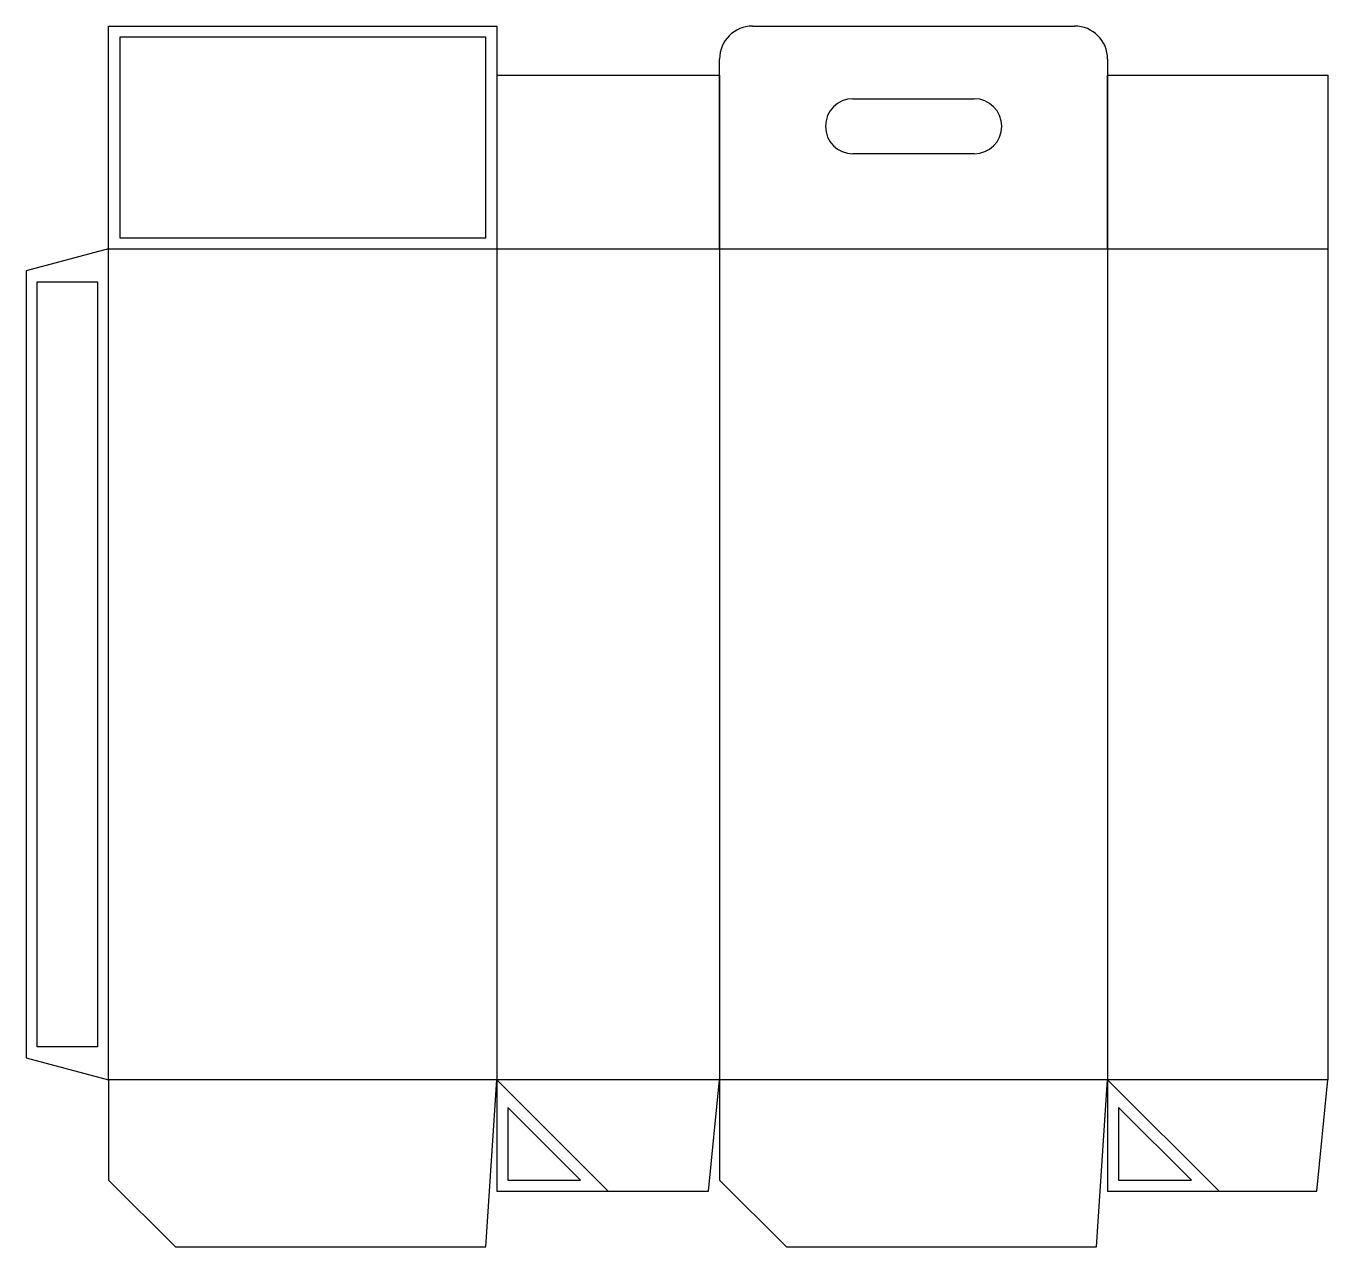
# Model space of a CAD drawing. Header units: millimetres. Extents: x 0 to 236, y 0 to 222.
import ezdxf

# ---------------------------------------------------------------- set-up
doc = ezdxf.new("R2010")
doc.units = ezdxf.units.MM
for name, color, linetype in [('CREASE', 5, 'CONTINUOUS'), ('CUT', 1, 'CONTINUOUS'), ('GLUE', 2, 'CONTINUOUS')]:
    doc.layers.add(name, color=color, linetype=linetype)

msp = doc.modelspace()

# ---------------------------------------------------------------- linework, layer by layer
at = {"layer": 'CREASE'}
for p, q in [((15, 30.337), (15, 181.238)), ((15, 181.238), (85.45, 181.238)), ((85.45, 181.238), (85.45, 30.337)), ((85.45, 181.238), (125.9, 181.238)), ((125.9, 181.238), (125.9, 30.337)), ((125.9, 181.238), (196.35, 181.238)), ((196.35, 181.238), (196.35, 30.337)), ((196.35, 181.238), (236.35, 181.238)), ((85.45, 30.337), (15, 30.337)), ((125.9, 30.337), (85.45, 30.337)), ((85.45, 30.337), (105.675, 10.113)), ((196.35, 30.337), (125.9, 30.337)), ((236.35, 30.337), (196.35, 30.337)), ((196.35, 30.337), (216.575, 10.113))]:
    msp.add_line(p, q, dxfattribs=at)
at = {"layer": 'CUT'}
for p, q in [((15, 181.238), (15, 221.688)), ((15, 221.688), (85.45, 221.688)), ((85.45, 221.688), (85.45, 212.738)), ((131.9, 221.688), (190.35, 221.688)), ((125.9, 181.238), (125.9, 215.688)), ((196.35, 215.688), (196.35, 181.238)), ((85.45, 212.738), (85.45, 181.238)), ((85.45, 212.738), (125.9, 212.738)), ((125.9, 212.738), (125.9, 181.238)), ((196.35, 181.238), (196.35, 212.738)), ((196.35, 212.738), (236.35, 212.738)), ((236.35, 212.738), (236.35, 181.238)), ((150.125, 208.485), (172.125, 208.485)), ((172.125, 198.485), (150.125, 198.485)), ((15, 181.238), (0, 177.218)), ((236.35, 181.238), (236.35, 30.337)), ((0, 177.218), (0, 34.357)), ((0, 34.357), (15, 30.337)), ((15, 30.337), (15, 12.135)), ((83.45, 0), (85.45, 30.337)), ((85.45, 30.337), (85.45, 10.113)), ((123.9, 10.113), (125.9, 30.337)), ((125.9, 30.337), (125.9, 12.135)), ((194.35, 0), (196.35, 30.337)), ((196.35, 30.337), (196.35, 10.113)), ((234.35, 10.113), (236.35, 30.337)), ((15, 12.135), (27.135, 0)), ((125.9, 12.135), (138.035, 0)), ((85.45, 10.113), (123.9, 10.113)), ((196.35, 10.113), (234.35, 10.113)), ((27.135, 0), (83.45, 0)), ((138.035, 0), (194.35, 0))]:
    msp.add_line(p, q, dxfattribs=at)
for centre, radius, start, end in [((131.9, 215.688), 6, 90, 180), ((190.35, 215.688), 6, 0, 90), ((150.125, 203.485), 5, 90, 180), ((172.125, 203.485), 5, 0, 90), ((150.125, 203.485), 5, 180, 270), ((172.125, 203.485), 5, 270, 0)]:
    msp.add_arc(centre, radius, start, end, dxfattribs=at)
at = {"layer": 'GLUE'}
for p, q in [((83.45, 219.688), (17, 219.688)), ((17, 219.688), (17, 183.238)), ((83.45, 183.238), (83.45, 219.688)), ((17, 183.238), (83.45, 183.238)), ((2, 175.218), (13, 175.218)), ((2, 36.357), (2, 175.218)), ((13, 175.218), (13, 36.357)), ((13, 36.357), (2, 36.357)), ((87.45, 25.337), (87.45, 12.113)), ((100.675, 12.113), (87.45, 25.337)), ((198.35, 25.337), (198.35, 12.113)), ((211.575, 12.113), (198.35, 25.337)), ((87.45, 12.113), (100.675, 12.113)), ((198.35, 12.113), (211.575, 12.113))]:
    msp.add_line(p, q, dxfattribs=at)

doc.saveas('drawing.dxf')
